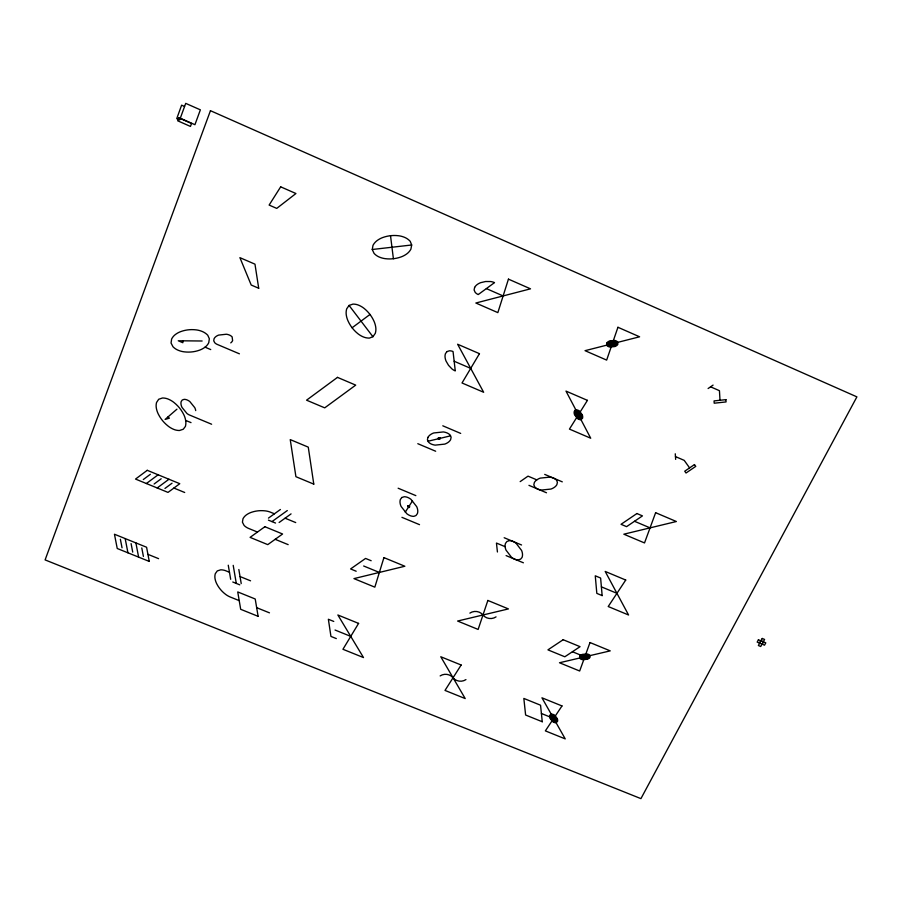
<?xml version="1.0" encoding="UTF-8"?>
<svg xmlns="http://www.w3.org/2000/svg" width="902" height="902" viewBox="0 0 902 902"><rect width="100%" height="100%" fill="white"/><g stroke="black" fill="none" stroke-linecap="round" stroke-linejoin="round"><path stroke-width="1.35" d="M372.255 249.493L373.011 245.321A14.669 14.421 60 0 1 376.98 240.687A22.911 22.561 58.6 0 1 382.696 237.553A34.468 33.983 55 0 1 398.571 235.749A22.911 22.573 59.8 0 1 404.908 237.497A15.571 15.334 62.8 0 1 410.23 241.341L411.684 244.994L410.895 249.166A14.714 14.477 65.7 0 1 406.903 253.789A23.114 22.708 66.4 0 1 401.176 256.89A35.088 34.377 68.2 0 1 385.38 258.682A23.114 22.685 65.1 0 1 379.065 256.957A14.725 14.455 62.4 0 1 374.048 253.361L372.255 249.493L411.684 244.994M759.518 643.081L760.792 640.758M762.167 644.197L763.442 641.874M405.257 512.156L412.485 500.881M349.063 305.428L346.718 308.788A14.409 14.105 39.3 0 0 346.255 314.764A22.561 22.122 39 0 0 348.037 320.954A34.096 33.509 39.7 0 0 357.62 333.481A22.527 22.099 37.5 0 0 363.134 336.841A15.244 14.939 35.8 0 0 369.392 338.092L372.921 336.717L375.266 333.402A14.342 14.026 35 0 0 375.773 327.471A22.471 21.941 35.5 0 0 374.026 321.304A33.938 33.047 35.4 0 0 364.464 308.698A22.505 21.964 36.8 0 0 358.917 305.304A14.398 14.071 38.4 0 0 352.975 304.109L349.063 305.428L372.921 336.717M176.939 409.17L165.111 419.419L169.362 418.19L168.099 416.825M143.294 479.548L150.341 474.305M352.096 327.776L369.989 314.46M146.372 483.517L158.121 474.79M154.129 484.002L161.187 478.759M157.196 487.959L168.956 479.244M164.953 488.444L172.023 483.213M268.469 518.098L280.398 509.495M271.987 521.593L287.31 510.555M279.124 522.483L291.064 513.892M520.161 481.623L528.02 476.143L536.825 479.875A13.519 12.887 -10 0 1 540.287 478.116L549.769 477.124A13.53 12.887 -10.4 0 1 553.501 478.116A9.178 8.749 -10.8 0 1 556.602 480.292L557.402 482.356L556.85 484.712A8.659 8.265 -11.1 0 1 554.38 487.317A13.564 12.966 -11 0 1 550.919 489.064L541.459 490.057A13.564 12.966 -10.6 0 1 537.727 489.064A8.648 8.265 -10.1 0 1 534.818 487.024L533.826 484.836L534.367 482.48A8.637 8.242 -9.9 0 1 536.825 479.875M708.104 388.536L713.076 385.098M428.089 441.225L450.526 435.846M202.127 341.001L178.258 340.776L182.869 342.726L182.768 340.821M336.322 638.593L330.944 636.417L328.362 619.246L333.763 621.433M239.21 600.631L230.472 597.101A19.889 18.344 19.3 0 1 225.523 594.294A30.104 27.815 19.3 0 1 216.762 583.831A19.912 18.367 19.7 0 1 215.037 578.678A12.718 11.715 20.1 0 1 215.296 573.706L217.281 570.921L220.686 569.827A12.707 11.692 20.2 0 1 225.951 570.842L229.48 572.274M256.664 607.677L269.472 612.841M240.022 576.547L250.564 580.82M232.772 582.004L239.797 584.846M147.928 554.347L158.583 558.654M335.048 630.024L350.743 636.372M541.414 713.493L553.648 718.443M371.162 560.728L365.569 558.428L350.596 568.948L356.189 571.237M268.435 520.138L275.538 523.059M173.894 488.05L184.696 492.492M363.664 565.994L379.359 572.443M572.432 651.729L584.823 656.825M257.465 532.056L248.591 528.425A12.899 12.053 21.8 0 1 244.092 525.426L242.424 522.202L242.988 518.751A12.865 12.019 21.2 0 1 246.359 514.907A20.126 18.784 20.6 0 1 251.32 512.336A30.33 28.266 19.8 0 1 265.244 510.87A20.126 18.795 20.3 0 1 270.871 512.336L274.422 513.802M275.178 539.317L288.166 544.639M285.088 518.199L295.721 522.574M211.62 424.233L189.713 415.1A11.151 10.463 33.8 0 1 186.951 413.477L182.035 407.445A11.151 10.474 34 0 1 181.054 404.468A7.126 6.686 34.1 0 1 181.178 401.604L182.26 399.992L184.143 399.36A7.126 6.675 34 0 1 187.064 399.936A11.14 10.441 33.8 0 1 189.837 401.57L194.742 407.625A11.14 10.429 33.5 0 1 195.711 410.59M505.131 546.68A8.513 8.028 -4.5 0 1 505.537 543.308L507.003 541.425L509.348 540.681A8.501 8.017 -4 0 1 512.866 541.369A13.305 12.538 -3.7 0 1 516.102 543.286L521.559 550.423A13.305 12.527 -3.9 0 1 522.472 553.918A9.02 8.49 -4.3 0 1 522.033 557.481L520.589 559.15L518.244 559.883A8.501 8.005 -4.9 0 1 514.749 559.206A13.327 12.56 -5.2 0 1 511.524 557.289L506.067 550.186A13.338 12.583 -5 0 1 505.131 546.68L496.45 543.06L497.43 551.99M601.386 586.841L616.945 593.324M185.654 420.4A15.075 14.071 33.2 0 1 185.395 426.432L183.241 429.251L179.498 430.491A14.206 13.282 33.3 0 1 173.703 429.363A22.291 20.87 33.8 0 1 168.189 426.139A33.735 31.649 34.3 0 1 158.324 414.119A22.325 20.893 34.3 0 1 156.35 408.189A14.252 13.327 34.5 0 1 156.553 402.472L158.707 399.259L162.473 397.996A14.24 13.282 34.3 0 1 168.313 399.146A22.268 20.746 33.8 0 1 173.86 402.405A33.588 31.22 33.3 0 1 183.704 414.48A22.234 20.723 33.3 0 1 185.654 420.4L191.021 422.632M506.101 555.598L523.397 562.803M401.942 517.342L419.52 524.66M398.143 488.219L415.845 495.626M760.961 640.781L763.317 641.762M504.173 537.727L521.548 544.988M205.047 347.169A14.522 13.71 40.6 0 0 208.745 342.749L209.343 338.746L207.764 335.24A15.379 14.511 39.6 0 0 202.42 331.553A22.64 21.355 39 0 0 196.151 329.873A34.096 32.134 37.9 0 0 180.75 331.598A22.651 21.332 39 0 0 175.304 334.586A14.5 13.643 39.8 0 0 171.628 339.028L171.053 343.019L172.97 346.729A14.533 13.688 40.7 0 0 178.01 350.179A22.809 21.49 41.4 0 0 184.256 351.848A34.58 32.596 42.6 0 0 199.59 350.145A22.809 21.513 41.4 0 0 205.047 347.169L210.73 349.581M528.955 485.344L546.499 492.774M417.806 443.694L435.666 451.237M442.792 425.8L460.685 433.411M544.707 474.384L562.284 481.848M239.402 353.81L217.19 344.395A7.239 6.866 40 0 1 214.687 342.659L213.74 340.798L214.045 338.802A7.227 6.866 39.5 0 1 215.905 336.581A11.32 10.734 39 0 1 218.645 335.093L226.346 334.236A11.309 10.745 39 0 1 229.469 335.07A7.678 7.295 39.4 0 1 232.141 336.92L232.615 340.663A7.239 6.878 39.9 0 1 230.743 342.884M634.501 521.277L650.06 527.873M454.168 361.251L470.709 368.377M675.463 456.592L684.201 460.358L689.602 467.89M486.37 288.595L503.124 295.946M710.584 386.811L719.446 390.701L719.999 400.274M180.321 118.252L194.933 124.701L200.368 109.841L185.711 103.369L179.667 119.955L176.736 118.669L181.618 105.173L184.549 106.47M120.372 539.261L122.041 547.807M125.175 538.573L127.937 552.813M135.898 542.914L138.615 557.12M131.083 543.59L132.729 552.125M141.783 547.92L143.407 556.444M233.212 565.362L236.29 583.425M228.262 565.216L230.675 579.298M238.838 569.512L241.217 583.571M390.521 235.704L393.396 258.727M675.271 453.796L675.654 459.389M440.153 675.914A9.212 8.434 2.3 0 1 453.052 677.763A9.234 8.468 1.3 0 0 465.951 679.601M469.886 613.101A9.347 8.682 0 0 1 482.976 614.995A9.381 8.727 -1.4 0 0 496.055 616.878M407.873 505.695C408.696 510.216 411.515 505.007 407.873 505.695M408.189 505.954C408.741 508.965 410.613 505.492 408.189 505.954M408.527 506.236L409.147 506.89L408.527 506.236M577.066 413.59C577.957 419.858 582.049 412.631 577.066 413.59M577.742 414.187C578.182 417.322 580.234 413.702 577.742 414.187M552.385 717.406C553.321 722.919 556.974 716.515 552.385 717.406M553.016 717.924C553.478 720.687 555.316 717.485 553.016 717.924M427.909 437.414L427.424 439.815L428.473 442.036A8.704 8.434 5.7 0 0 431.46 444.122A13.654 13.226 5.5 0 0 435.238 445.126L444.742 444.111A13.654 13.226 4.9 0 0 448.193 442.33A8.704 8.434 4.2 0 0 450.617 439.669L451.113 437.278L450.256 435.17A9.234 8.93 4 0 0 447.088 432.96A13.609 13.158 4.3 0 0 443.299 431.945L433.772 432.96A13.609 13.147 4.9 0 0 430.322 434.753A8.693 8.411 5.5 0 0 427.909 437.414M437.898 438.406C439.939 441.54 441.89 435.801 437.898 438.406M438.395 438.451C439.748 440.537 441.055 436.703 438.395 438.451M438.846 438.496L439.77 438.485L438.846 438.496M474.632 287.411L474.102 289.97L475.174 292.349A9.031 8.986 -47.3 0 0 478.229 294.571L494.522 282.619A14.116 14.015 -38.2 0 0 490.609 281.537L485.614 281.514L480.743 282.653A14.105 14.015 -37.2 0 0 477.158 284.57A9.02 8.964 -41 0 0 474.632 287.411M606.708 343.188L606.899 345.511A4.33 4.183 -33.5 0 0 608.32 346.548A6.788 6.551 -33.9 0 0 610.169 347.056L614.86 346.537A6.788 6.551 -34 0 0 616.596 345.646A4.33 4.183 -33.8 0 0 617.836 344.316L617.746 342.05A4.6 4.431 -33.3 0 0 616.224 340.945A6.776 6.539 -33 0 0 614.375 340.437L609.673 340.956A6.776 6.539 -32.8 0 0 607.948 341.858A4.33 4.172 -33.1 0 0 606.708 343.188M607.632 343.279L607.79 345.218A3.608 3.484 -33.5 0 0 608.985 346.086A5.649 5.457 -33.8 0 0 610.519 346.503L614.431 346.075A5.66 5.457 -33.9 0 0 615.874 345.331A3.608 3.484 -33.7 0 0 616.912 344.214L616.833 342.332A3.833 3.698 -33.4 0 0 615.57 341.418A5.649 5.446 -33 0 0 614.025 340.99L610.113 341.418A5.649 5.446 -32.9 0 0 608.67 342.174A3.608 3.484 -33.1 0 0 607.632 343.279M608.557 343.38L608.692 344.925A2.886 2.785 -33.5 0 0 609.639 345.613A4.521 4.363 -33.8 0 0 610.868 345.951L614.003 345.613A4.521 4.363 -33.8 0 0 615.153 345.015A2.886 2.785 -33.7 0 0 615.987 344.124L615.919 342.625A3.067 2.954 -33.4 0 0 614.905 341.881A4.521 4.363 -33.1 0 0 613.676 341.542L610.541 341.892A4.521 4.363 -33 0 0 609.391 342.489A2.886 2.785 -33.2 0 0 608.557 343.38M609.493 343.47L609.583 344.632A2.165 2.086 -33.5 0 0 610.293 345.15A3.394 3.27 -33.7 0 0 611.218 345.398L613.574 345.15A3.394 3.27 -33.7 0 0 614.431 344.699A2.165 2.086 -33.6 0 0 615.051 344.034L615.006 342.907A2.3 2.221 -33.4 0 0 614.251 342.354A3.394 3.27 -33.2 0 0 613.326 342.095L610.97 342.354A3.382 3.27 -33.1 0 0 610.113 342.805A2.165 2.086 -33.3 0 0 609.493 343.47M610.417 343.561C613.078 347.913 615.965 339.93 610.417 343.561M611.342 343.662C612.672 345.827 614.115 341.835 611.342 343.662M579.636 656.318L579.828 658.336A3.991 3.664 -7.6 0 0 581.159 659.238A6.258 5.739 -7.7 0 0 582.884 659.689L587.247 659.249A6.258 5.739 -7.8 0 0 588.859 658.483A3.991 3.664 -7.8 0 0 590.009 657.332L589.908 655.371A4.239 3.89 -7.8 0 0 588.487 654.401A6.246 5.728 -7.7 0 0 586.762 653.961L582.388 654.39A6.246 5.728 -7.6 0 0 580.787 655.168A3.991 3.653 -7.5 0 0 579.636 656.318M580.505 656.408L580.651 658.077A3.326 3.056 -7.6 0 0 581.767 658.843A5.22 4.781 -7.7 0 0 583.199 659.204L586.841 658.843A5.22 4.781 -7.7 0 0 588.183 658.201A3.326 3.056 -7.8 0 0 589.141 657.242L589.062 655.607A3.529 3.236 -7.7 0 0 587.878 654.807A5.209 4.769 -7.7 0 0 586.447 654.435L582.793 654.796A5.209 4.769 -7.6 0 0 581.452 655.438A3.326 3.044 -7.5 0 0 580.505 656.408M581.362 656.487L581.486 657.829A2.661 2.435 -7.6 0 0 582.376 658.437A4.172 3.822 -7.7 0 0 583.526 658.731L586.447 658.449A4.172 3.822 -7.7 0 0 587.518 657.93A2.661 2.447 -7.8 0 0 588.284 657.163L588.217 655.855A2.83 2.593 -7.7 0 0 587.27 655.213A4.172 3.822 -7.7 0 0 586.12 654.908L583.199 655.202A4.172 3.822 -7.6 0 0 582.128 655.72A2.661 2.435 -7.6 0 0 581.362 656.487M582.23 656.566L582.32 657.581A1.996 1.827 -7.6 0 0 582.985 658.032A3.123 2.864 -7.7 0 0 583.853 658.257L586.041 658.043A3.134 2.864 -7.7 0 0 586.841 657.648A1.996 1.827 -7.7 0 0 587.416 657.073L587.36 656.092A2.12 1.939 -7.7 0 0 586.65 655.607A3.123 2.864 -7.7 0 0 585.793 655.393L583.605 655.607A3.123 2.864 -7.6 0 0 582.805 655.991A1.996 1.827 -7.6 0 0 582.23 656.566M583.098 656.656C585.646 660.467 588.217 653.488 583.098 656.656M583.955 656.735C585.229 658.64 586.514 655.156 583.955 656.735M383.925 557.616L374.826 587.157L353.956 578.61L404.851 566.242L383.925 557.616M508.446 279.135L497.848 312.622L475.85 303.016L530.511 288.832L508.446 279.135M487.858 600.45L478.128 629.438L457.607 621.038L508.424 608.918L487.858 600.45M617.938 327.279L606.651 360.101L585.048 350.675L639.597 336.796L617.938 327.279M178.743 117.824L177.671 120.789L190.457 126.427L191.54 123.473L178.743 117.824M590.009 642.54L579.67 671.009L559.499 662.756L610.226 650.872L590.009 642.54M210.448 110.687L45.1 559.905L640.927 798.631L856.9 396.869L210.448 110.687M655.63 512.697L644.524 542.936L623.834 534.198L676.365 521.514L655.63 512.697M758.435 639.777L757.173 642.1L764.524 645.178L765.787 642.855L758.435 639.777M762.235 638.458L758.379 645.516L760.724 646.497L764.58 639.439L762.235 638.458M479.458 353.674L462.016 382.978L483.652 392.269L457.618 344.237L479.458 353.674M358.59 623.395L342.94 649.282L363.495 657.558L337.867 614.984L358.59 623.395M587.439 400.364L569.444 429.104L590.709 438.225L565.994 391.096L587.439 400.364M280.68 186.827L269.123 205.07L276.734 208.396L295.935 193.524L280.68 186.827M461.147 665.011L445.002 690.425L465.207 698.565L440.774 656.746L461.147 665.011M625.729 580.042L608.207 606.527L628.57 614.995L605.197 571.44L625.729 580.042M561.991 705.939L545.36 730.879L565.238 738.896L541.955 697.81L561.991 705.939M446.941 351.611L445.441 353.674A8.862 8.738 2.9 0 0 445.081 357.339A13.88 13.688 0.8 0 0 446.095 361.138L448.542 365.333L451.891 368.862A13.88 13.677 0 0 0 455.273 370.925L453.052 351.532A8.862 8.727 4.6 0 0 449.388 350.799L446.941 351.611M401.818 497.509L400.387 499.437A8.58 8.174 7.8 0 0 400.071 502.865A13.44 12.808 7.2 0 0 401.097 506.439L406.768 513.678A13.429 12.797 6.9 0 0 410.06 515.617A9.099 8.659 7 0 0 413.815 516.35L415.946 515.561L417.378 513.644A8.558 8.141 7.4 0 0 417.716 510.228A13.406 12.752 8 0 0 416.701 506.665L411.03 499.404A13.417 12.763 8.3 0 0 407.727 497.453A8.58 8.163 8.2 0 0 404.175 496.754L401.818 497.509M575.104 410.252L574.36 411.222A4.239 4.082 -20.4 0 0 574.146 412.936A6.63 6.382 -20.7 0 0 574.574 414.728L577.235 418.348A6.63 6.382 -20.7 0 0 578.813 419.329A4.228 4.07 -20.3 0 0 580.55 419.667L582.444 418.438A4.487 4.318 -19.9 0 0 582.681 416.623A6.618 6.37 -19.6 0 0 582.252 414.83L579.591 411.199A6.618 6.382 -19.7 0 0 578.013 410.218A4.228 4.07 -20 0 0 576.277 409.88L575.104 410.252M575.656 411.008L575.036 411.819A3.529 3.394 -20.4 0 0 574.856 413.251A5.525 5.322 -20.7 0 0 575.217 414.74L577.427 417.761A5.525 5.322 -20.6 0 0 578.746 418.573A3.529 3.394 -20.3 0 0 580.189 418.855L581.767 417.829A3.743 3.597 -20 0 0 581.97 416.307A5.513 5.311 -19.7 0 0 581.61 414.83L579.4 411.797A5.525 5.311 -19.8 0 0 578.081 410.985A3.529 3.394 -20.1 0 0 576.637 410.692L575.656 411.008M576.209 411.763L575.713 412.406A2.819 2.717 -20.4 0 0 575.566 413.556A4.42 4.251 -20.6 0 0 575.859 414.74L577.63 417.164A4.42 4.251 -20.5 0 0 578.678 417.818A2.819 2.717 -20.3 0 0 579.839 418.043L581.102 417.22A2.999 2.886 -20 0 0 581.26 416.002A4.42 4.251 -19.8 0 0 580.967 414.819L579.197 412.394A4.42 4.251 -19.8 0 0 578.148 411.74A2.819 2.717 -20.1 0 0 576.987 411.515L576.209 411.763M576.761 412.518L576.389 413.003A2.12 2.041 -20.3 0 0 576.277 413.86A3.315 3.191 -20.5 0 0 576.491 414.751L577.821 416.566A3.315 3.191 -20.4 0 0 578.61 417.051A2.12 2.041 -20.3 0 0 579.479 417.231L580.426 416.611A2.244 2.165 -20 0 0 580.55 415.698A3.315 3.191 -19.9 0 0 580.336 414.807L579.005 412.992A3.315 3.191 -19.9 0 0 578.216 412.507A2.12 2.041 -20.1 0 0 577.348 412.327L576.761 412.518M550.547 714.497L549.859 715.342A3.935 3.563 -4.5 0 0 549.656 716.831A6.156 5.581 -4.7 0 0 550.073 718.387L552.565 721.555A6.156 5.57 -4.7 0 0 554.053 722.401A3.935 3.552 -4.6 0 0 555.666 722.705L557.425 721.645A4.172 3.777 -4.5 0 0 557.639 720.055A6.156 5.57 -4.3 0 0 557.222 718.511L554.73 715.342A6.156 5.57 -4.3 0 0 553.253 714.485A3.935 3.563 -4.4 0 0 551.629 714.17L550.547 714.497M551.066 715.162L550.491 715.861A3.281 2.965 -4.5 0 0 550.321 717.101A5.13 4.645 -4.6 0 0 550.671 718.398L552.746 721.036A5.13 4.645 -4.7 0 0 553.986 721.747A3.27 2.965 -4.6 0 0 555.328 721.995L556.793 721.115A3.473 3.146 -4.5 0 0 556.974 719.796A5.13 4.645 -4.4 0 0 556.635 718.499L554.55 715.85A5.13 4.645 -4.3 0 0 553.321 715.139A3.27 2.965 -4.4 0 0 551.968 714.891L551.066 715.162M551.584 715.816L551.122 716.368A2.616 2.379 -4.5 0 0 550.987 717.372A4.104 3.721 -4.6 0 0 551.269 718.409L552.926 720.518A4.104 3.721 -4.6 0 0 553.918 721.081A2.616 2.368 -4.6 0 0 554.989 721.284L556.162 720.574A2.785 2.514 -4.5 0 0 556.308 719.525A4.104 3.709 -4.4 0 0 556.038 718.488L554.369 716.368A4.104 3.709 -4.4 0 0 553.388 715.805A2.616 2.368 -4.4 0 0 552.306 715.602L551.584 715.816M552.092 716.47L551.753 716.887A1.962 1.781 -4.5 0 0 551.652 717.642A3.078 2.785 -4.6 0 0 551.866 718.42L553.106 719.999A3.078 2.785 -4.6 0 0 553.851 720.427A1.962 1.781 -4.6 0 0 554.651 720.574L555.542 720.044A2.086 1.883 -4.5 0 0 555.643 719.255A3.078 2.785 -4.4 0 0 555.44 718.477L554.189 716.887A3.078 2.785 -4.4 0 0 553.445 716.47A1.962 1.781 -4.4 0 0 552.644 716.312L552.092 716.47M147.251 470.314L135.525 479.075L168.009 492.402L179.78 483.697L147.251 470.314M337.483 377.374L306.556 400.184L324.72 407.851L355.715 385.12L337.483 377.374M264.884 526.723L250.079 537.378L267.77 544.628L282.597 533.995L264.884 526.723M694.472 464.575L684.731 471.205L686.016 473.009L695.758 466.379L694.472 464.575M636.913 513.531L621.038 524.31L626.574 526.655L642.461 515.888L636.913 513.531M563.164 639.721L547.931 649.857L564.81 656.78L580.065 646.678L563.164 639.721M725.918 399.642L714.068 400.916L714.204 403.205L726.054 401.931L725.918 399.642M149.27 561.427L117.237 548.495L114.453 534.232L146.586 547.243L149.27 561.427M542.26 721.747L525.618 715.027L523.837 698.43L540.546 705.206L542.26 721.747M258.107 616.325L240.687 609.301L237.733 591.926L255.221 598.996L258.107 616.325M602.153 595.602L596.82 593.381L595.264 575.803L600.619 578.035L602.153 595.602M313.783 484.126L295.912 476.696L290.241 439.601L308.27 447.144L313.783 484.126M258.705 288.257L251.207 285.032L239.909 257.656L254.973 264.162L258.705 288.257"/></g></svg>
